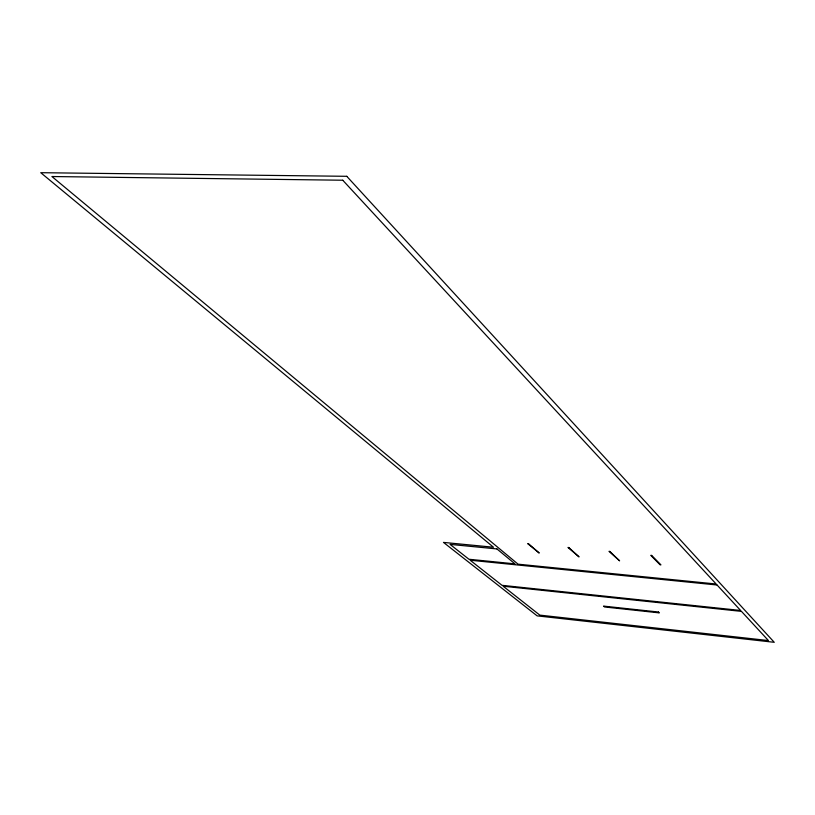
<?xml version="1.0" encoding="UTF-8"?>
<svg xmlns="http://www.w3.org/2000/svg" width="815" height="815" viewBox="0 0 815 815"><rect width="100%" height="100%" fill="white"/><g stroke="black" fill="none" stroke-linecap="round" stroke-linejoin="round"><path stroke-width="1.22" d="M346.772 176.305L40.75 172.699L493.513 547.242L443.482 542.403L537.136 615.865L774.25 642.302L346.772 176.305M342.758 180.227L51.916 176.529L518.075 564.174L716.151 584.009L342.758 180.227M528.497 543.707L527.682 543.625L539.224 553.039L528.497 543.707M568.799 547.537L567.963 547.466L579.058 556.9L568.799 547.537M609.844 551.449L608.999 551.368L619.614 560.842L609.844 551.449M651.664 555.433L650.798 555.351L660.068 564.775L660.924 564.856L651.664 555.433M496.946 548.933L450.053 544.379L468.941 559.253L514.968 563.868L496.946 548.933M717.057 584.997L470.163 560.221L502.02 585.323L740.611 610.466L717.057 584.997M741.446 611.372L503.15 586.219L539.825 615.121L768.443 640.559L741.446 611.372M658.408 612.014L603.558 606.105L604.547 606.971L659.325 612.88L658.408 612.014"/></g></svg>
